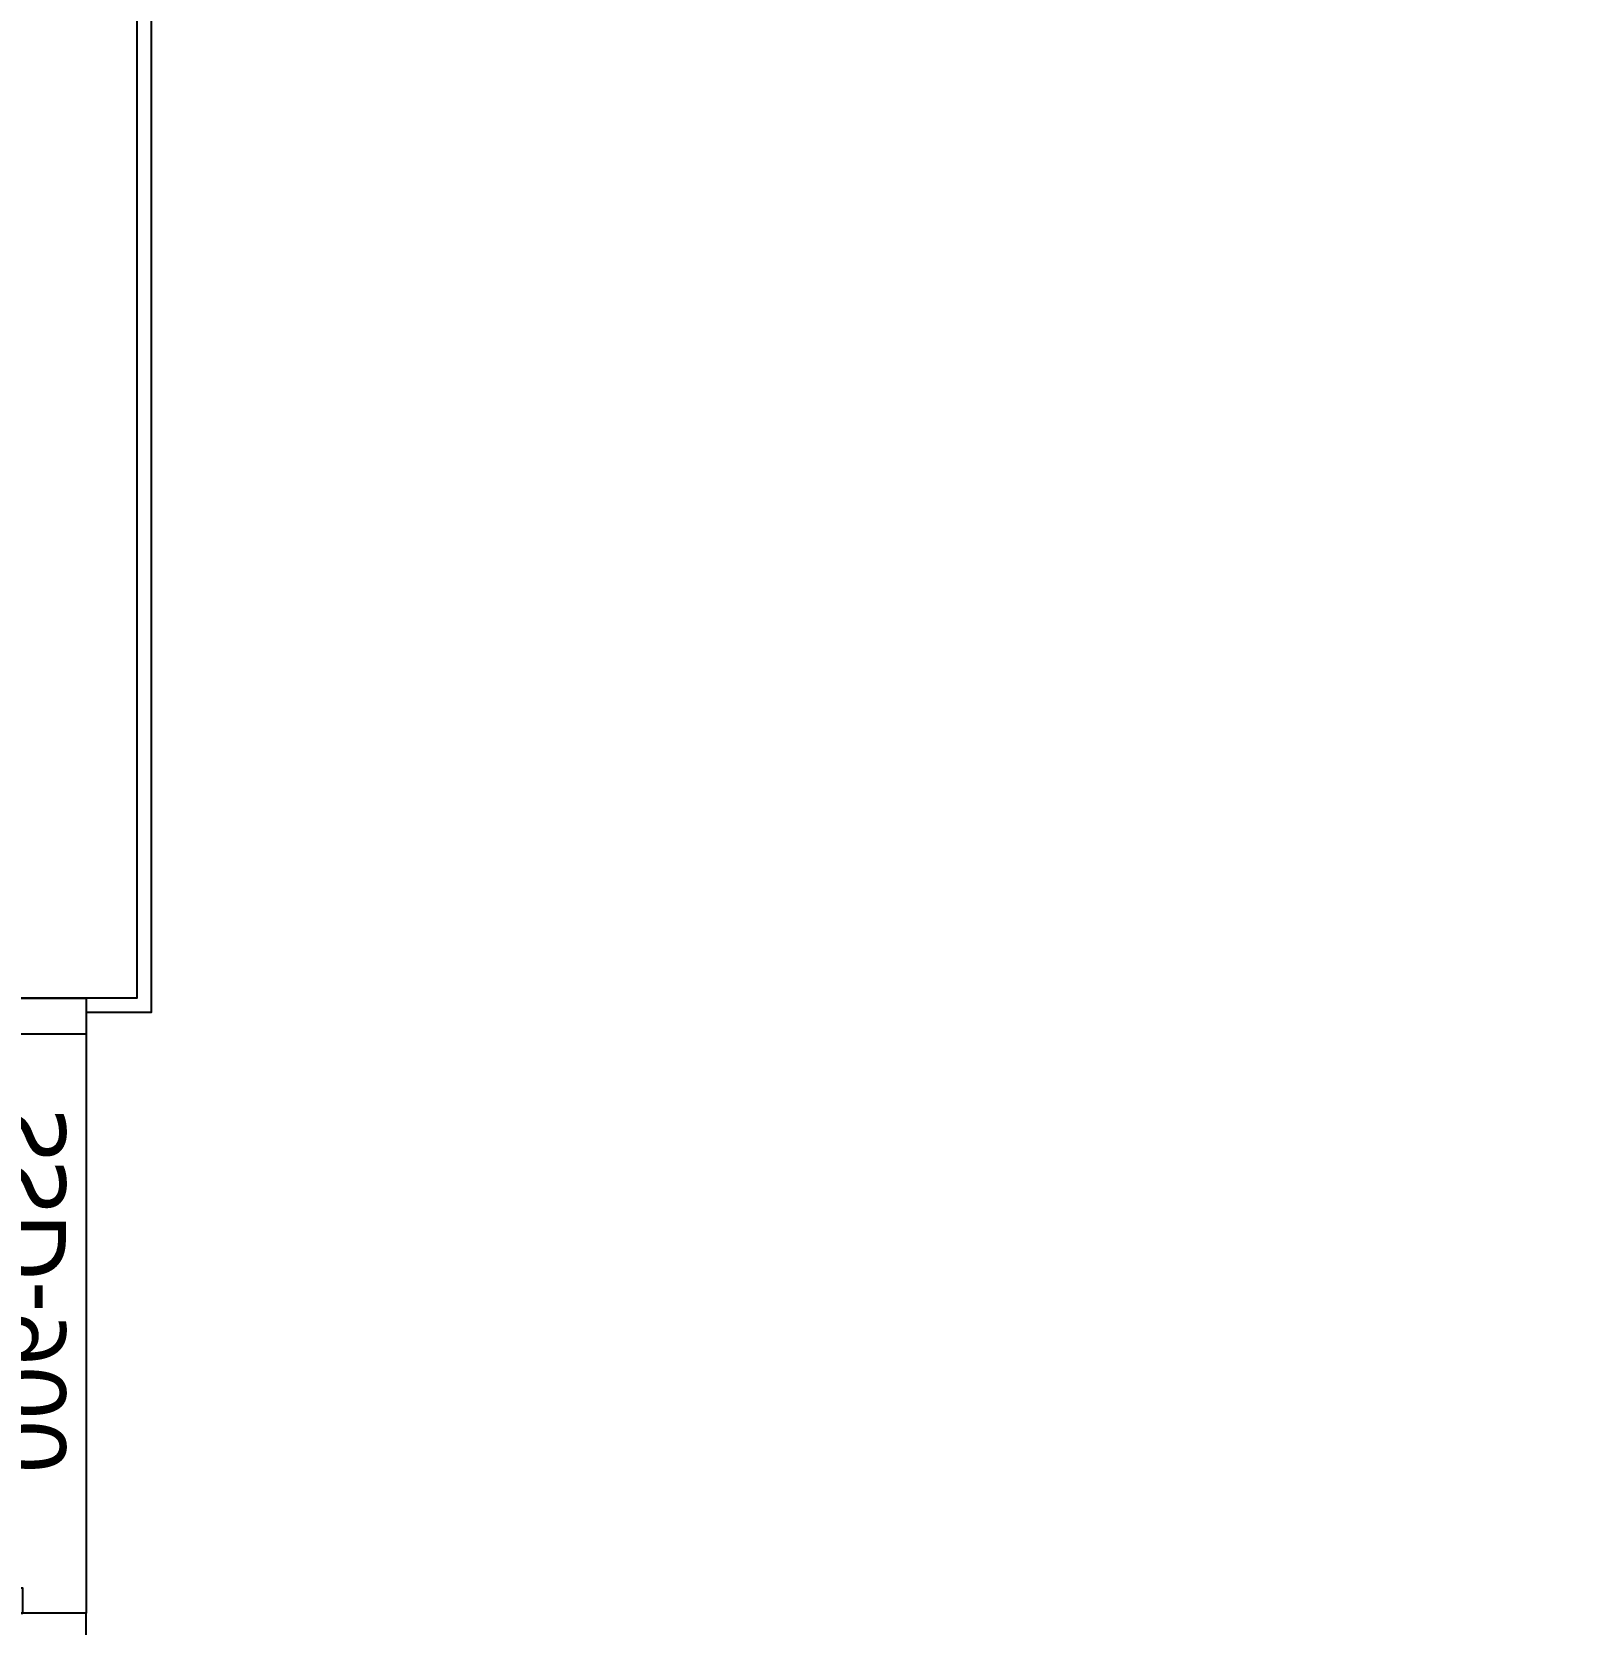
# Model space of a CAD drawing. Header units: millimetres. Extents: x -26983 to 60590, y 825 to 42375.
# Drawn here: x 59836.91 to 59879.07, y 17413.77 to 17456.81 of the extents above; entities that cross this region are included whole.
import ezdxf

# ---------------------------------------------------------------- set-up
doc = ezdxf.new("R2010")
doc.units = ezdxf.units.MM
doc.header["$LTSCALE"] = 100
doc.header["$MEASUREMENT"] = 0
doc.linetypes.add('HID', pattern=[2.5, 1.5, -1])
doc.layers.get('0').update_dxf_attribs({"linetype": 'CONTINUOUS'})
doc.layers.get('Defpoints').update_dxf_attribs({"color": 171, "linetype": 'CONTINUOUS'})
for name, color, linetype in [('DOOR', 4, 'CONTINUOUS'), ('DOOR(OPEN ELE)', 5, 'CONTINUOUS'), ('ELE9', 9, 'CONTINUOUS')]:
    doc.layers.add(name, color=color, linetype=linetype)
doc.styles.add('나눔바른고딕', font='NanumBarunGothic.ttf')

# ---------------------------------------------------------------- blocks, each defined once
blk = doc.blocks.new('A$C6222c99a')
at = {"layer": 'DOOR'}
for points in [[(815, 933.2), (850, 933.2), (850, 105.7), (815, 105.7)], [(0, 18.2), (50, 18.2), (50, 168.2), (0, 168.2)], [(900, 18.2), (850, 18.2), (850, 168.2), (900, 168.2)]]:
    blk.add_lwpolyline(points, close=True, dxfattribs=at)
at = {"layer": 'DOOR(OPEN ELE)', "linetype": 'HID', "ltscale": 0.05}
blk.add_arc((815, 168.2), 765, 90, 180, dxfattribs=at)
at = {"layer": 'Defpoints', "style": '나눔바른고딕'}
blk.add_text('SSD-900', height=100, dxfattribs=at).set_placement((153.4, 46.2))
blk = doc.blocks.new('B2FF')
at = {"layer": 'ELE9', "color": 253, "ltscale": 0.1}
for points in [[(37346479.7, 554101.3), (37339564.7, 554101.3), (37339564.7, 553191.3), (37344279.7, 553191.3), (37344279.7, 553351.3), (37344469.7, 553351.3), (37344469.7, 551916.3), (37344279.7, 551916.3), (37344279.7, 553001.3), (37339564.7, 553001.3), (37339564.7, 551496.3), (37339374.7, 551496.3), (37339374.7, 554291.3), (37340484.7, 554291.3), (37340484.7, 555506.3), (37339374.7, 555506.3), (37339374.7, 556246.3), (37339564.7, 556246.3), (37339564.7, 555696.3), (37340674.7, 555696.3), (37340674.7, 554291.3), (37346479.7, 554291.3), (37346479.7, 554096.3)], [(37344469.7, 553351.3), (37344489.7, 553351.3), (37344489.7, 551896.3), (37344399.7, 551896.3)], [(37344399.7, 551866.3), (37344399.7, 551066.3)]]:
    blk.add_lwpolyline(points, dxfattribs=at)
at = {"layer": 'ELE9', "color": 253, "ltscale": 0.1, "xscale": -1, "rotation": 90}
blk.add_blockref('A$C6222c99a', (37344417.9, 551916.3), dxfattribs=at)

msp = doc.modelspace()

# ---------------------------------------------------------------- block references
at = {"xscale": 0.01956471256889679, "yscale": 0.01956471256889679, "zscale": 0.01956471256889679}
msp.add_blockref('B2FF', (-670794.073, 6632.608), dxfattribs=at)

doc.saveas('drawing.dxf')
